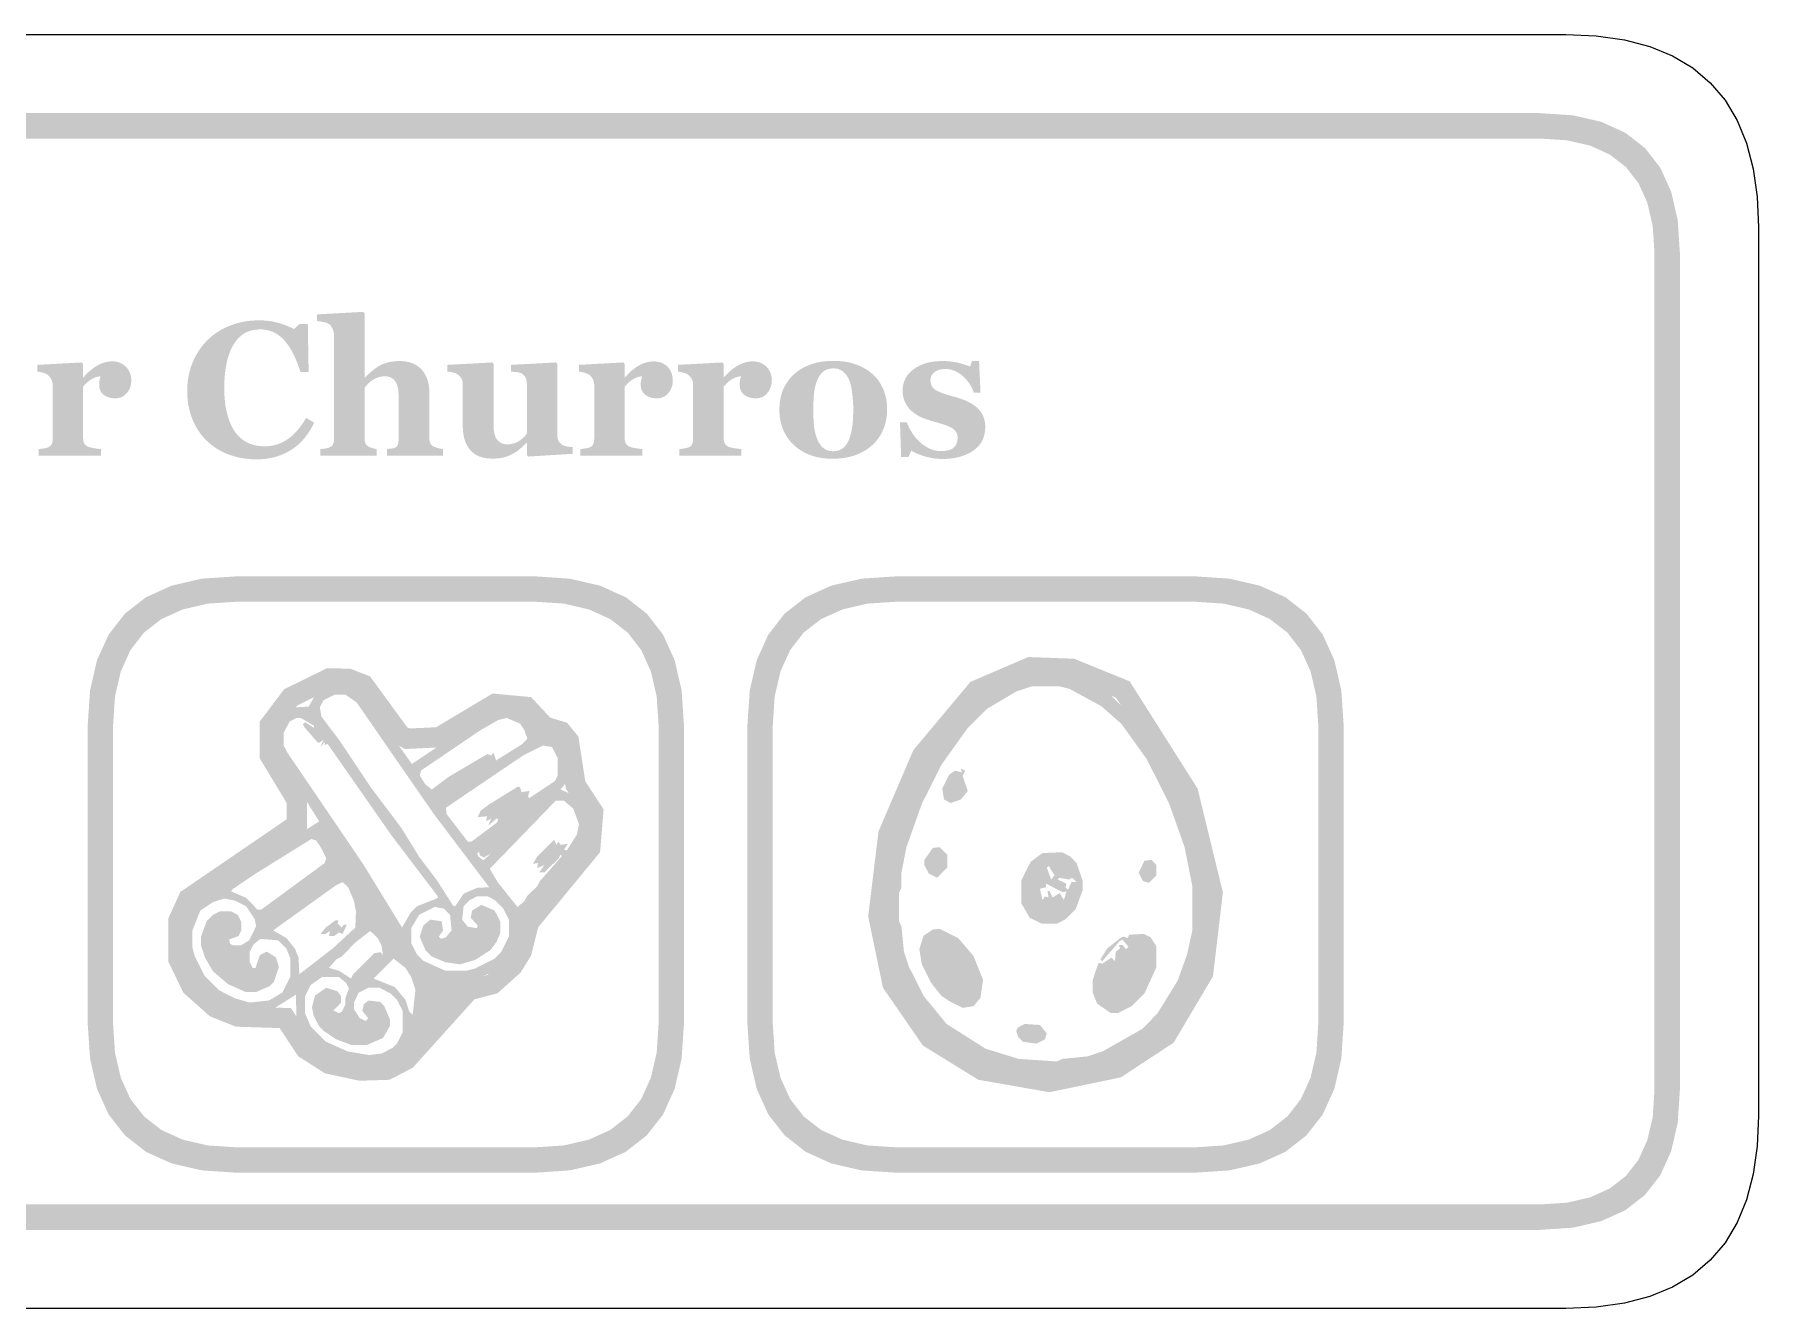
# Model space of a CAD drawing. Header units: millimetres. Extents: x 4 to 272, y 4 to 144.
# Drawn here: x 244.86 to 272.04, y 123.96 to 144.04 of the extents above; entities that cross this region are included whole.
import ezdxf

# ---------------------------------------------------------------- set-up
doc = ezdxf.new("R2010")
doc.units = ezdxf.units.MM
doc.layers.add('CUT', color=1, linetype='Continuous')
doc.layers.add('RASTER', color=7, linetype='Continuous')

msp = doc.modelspace()

# ---------------------------------------------------------------- hatches: boundary and pattern name
at = {"layer": 'RASTER'}
h = msp.add_hatch(color=7, dxfattribs=at)
h.paths.add_polyline_path([(209.2, 140.6), (209.234, 141.116), (209.337, 141.563), (209.509, 141.941), (209.75, 142.25), (210.059, 142.491), (210.438, 142.663), (210.884, 142.766), (211.4, 142.8), (268.6, 142.8), (269.116, 142.766), (269.563, 142.663), (269.941, 142.491), (270.25, 142.25), (270.491, 141.941), (270.663, 141.563), (270.766, 141.116), (270.8, 140.6), (270.8, 127.4), (270.766, 126.884), (270.662, 126.438), (270.491, 126.059), (270.25, 125.75), (269.941, 125.509), (269.563, 125.338), (269.116, 125.234), (268.6, 125.2), (211.4, 125.2), (210.884, 125.234), (210.438, 125.338), (210.059, 125.509), (209.75, 125.75), (209.509, 126.059), (209.337, 126.438), (209.234, 126.884), (209.2, 127.4)])
h.paths.add_polyline_path([(209.6, 140.6), (209.6, 127.4), (209.628, 126.978), (209.712, 126.613), (209.853, 126.303), (210.05, 126.05), (210.303, 125.853), (210.613, 125.713), (210.978, 125.628), (211.4, 125.6), (268.6, 125.6), (269.022, 125.628), (269.388, 125.713), (269.697, 125.853), (269.95, 126.05), (270.147, 126.303), (270.287, 126.613), (270.372, 126.978), (270.4, 127.4), (270.4, 140.6), (270.372, 141.022), (270.287, 141.388), (270.147, 141.697), (269.95, 141.95), (269.697, 142.147), (269.388, 142.288), (269.022, 142.372), (268.6, 142.4), (211.4, 142.4), (210.978, 142.372), (210.613, 142.288), (210.303, 142.147), (210.05, 141.95), (209.853, 141.697), (209.712, 141.388), (209.628, 141.022), (209.6, 140.6)], flags=0)
for points in [[(248.355, 137.344), (248.299, 137.345), (248.243, 137.349), (248.188, 137.355), (248.134, 137.363), (248.081, 137.373), (248.029, 137.386), (247.978, 137.401), (247.928, 137.418), (247.879, 137.438), (247.831, 137.459), (247.786, 137.483), (247.741, 137.509), (247.699, 137.537), (247.658, 137.567), (247.618, 137.599), (247.581, 137.633), (247.545, 137.668), (247.512, 137.706), (247.48, 137.745), (247.451, 137.787), (247.423, 137.83), (247.398, 137.876), (247.374, 137.924), (247.352, 137.973), (247.332, 138.025), (247.316, 138.077), (247.301, 138.131), (247.289, 138.186), (247.28, 138.243), (247.274, 138.3), (247.27, 138.359), (247.269, 138.42), (247.27, 138.479), (247.274, 138.538), (247.28, 138.596), (247.29, 138.652), (247.301, 138.708), (247.316, 138.762), (247.333, 138.815), (247.353, 138.867), (247.375, 138.918), (247.399, 138.967), (247.426, 139.014), (247.454, 139.059), (247.485, 139.103), (247.517, 139.145), (247.552, 139.185), (247.589, 139.224), (247.628, 139.26), (247.668, 139.294), (247.71, 139.325), (247.754, 139.355), (247.8, 139.383), (247.847, 139.408), (247.897, 139.432), (247.948, 139.453), (248.001, 139.472), (248.055, 139.489), (248.109, 139.503), (248.165, 139.514), (248.222, 139.523), (248.279, 139.529), (248.337, 139.533), (248.396, 139.534), (248.439, 139.534), (248.481, 139.532), (248.522, 139.528), (248.562, 139.524), (248.601, 139.518), (248.638, 139.511), (248.675, 139.502), (248.711, 139.493), (248.746, 139.482), (248.78, 139.471), (248.812, 139.46), (248.843, 139.448), (248.872, 139.436), (248.9, 139.424), (248.926, 139.411), (248.952, 139.398), (249.042, 139.479), (249.17, 139.479), (249.183, 138.72), (249.054, 138.72), (249.026, 138.804), (248.997, 138.882), (248.966, 138.954), (248.933, 139.021), (248.9, 139.082), (248.865, 139.137), (248.828, 139.186), (248.791, 139.23), (248.751, 139.268), (248.709, 139.301), (248.666, 139.329), (248.62, 139.352), (248.572, 139.369), (248.522, 139.382), (248.47, 139.39), (248.416, 139.392), (248.349, 139.388), (248.286, 139.377), (248.228, 139.358), (248.173, 139.332), (248.123, 139.297), (248.077, 139.256), (248.035, 139.207), (247.997, 139.15), (247.963, 139.086), (247.934, 139.016), (247.909, 138.94), (247.889, 138.858), (247.873, 138.77), (247.862, 138.676), (247.855, 138.576), (247.853, 138.469), (247.854, 138.409), (247.856, 138.35), (247.86, 138.294), (247.865, 138.24), (247.872, 138.188), (247.881, 138.139), (247.891, 138.092), (247.902, 138.047), (247.915, 138.004), (247.929, 137.963), (247.943, 137.925), (247.959, 137.889), (247.975, 137.855), (247.993, 137.822), (248.011, 137.793), (248.03, 137.765), (248.052, 137.738), (248.075, 137.713), (248.098, 137.69), (248.123, 137.668), (248.148, 137.649), (248.175, 137.631), (248.203, 137.615), (248.231, 137.601), (248.26, 137.589), (248.29, 137.579), (248.321, 137.57), (248.353, 137.562), (248.385, 137.557), (248.419, 137.553), (248.453, 137.55), (248.487, 137.549), (248.538, 137.551), (248.587, 137.556), (248.635, 137.565), (248.681, 137.577), (248.726, 137.593), (248.77, 137.612), (248.812, 137.635), (248.853, 137.661), (248.892, 137.69), (248.931, 137.724), (248.969, 137.76), (249.006, 137.801), (249.042, 137.845), (249.077, 137.892), (249.112, 137.943), (249.145, 137.998), (249.271, 137.921), (249.255, 137.89), (249.238, 137.859), (249.221, 137.829), (249.204, 137.799), (249.185, 137.771), (249.167, 137.743), (249.147, 137.717), (249.127, 137.691), (249.107, 137.666), (249.086, 137.642), (249.064, 137.618), (249.041, 137.596), (249.017, 137.575), (248.993, 137.554), (248.967, 137.534), (248.941, 137.516), (248.912, 137.496), (248.882, 137.478), (248.851, 137.46), (248.82, 137.444), (248.787, 137.429), (248.754, 137.415), (248.72, 137.402), (248.686, 137.39), (248.65, 137.379), (248.613, 137.37), (248.574, 137.362), (248.533, 137.356), (248.491, 137.351), (248.448, 137.347), (248.402, 137.345), (248.355, 137.344)], [(251.3, 137.4), (250.418, 137.4), (250.418, 137.507), (250.425, 137.508), (250.433, 137.508), (250.441, 137.509), (250.45, 137.51), (250.459, 137.511), (250.468, 137.512), (250.477, 137.513), (250.487, 137.514), (250.496, 137.515), (250.505, 137.517), (250.514, 137.518), (250.521, 137.52), (250.528, 137.522), (250.535, 137.524), (250.54, 137.526), (250.545, 137.529), (250.553, 137.533), (250.56, 137.538), (250.566, 137.543), (250.572, 137.549), (250.577, 137.555), (250.581, 137.561), (250.585, 137.568), (250.589, 137.576), (250.592, 137.584), (250.594, 137.593), (250.596, 137.603), (250.598, 137.614), (250.599, 137.626), (250.6, 137.638), (250.601, 137.652), (250.601, 137.667), (250.601, 138.352), (250.6, 138.389), (250.598, 138.423), (250.593, 138.455), (250.587, 138.484), (250.579, 138.511), (250.569, 138.536), (250.558, 138.558), (250.545, 138.578), (250.53, 138.595), (250.514, 138.61), (250.496, 138.623), (250.476, 138.634), (250.456, 138.642), (250.433, 138.648), (250.41, 138.651), (250.384, 138.652), (250.37, 138.652), (250.355, 138.651), (250.341, 138.65), (250.328, 138.648), (250.314, 138.646), (250.301, 138.643), (250.288, 138.639), (250.275, 138.635), (250.263, 138.63), (250.25, 138.625), (250.238, 138.619), (250.225, 138.613), (250.213, 138.607), (250.201, 138.599), (250.188, 138.592), (250.176, 138.584), (250.166, 138.576), (250.156, 138.569), (250.147, 138.561), (250.138, 138.554), (250.13, 138.546), (250.122, 138.539), (250.115, 138.531), (250.108, 138.524), (250.102, 138.516), (250.096, 138.509), (250.09, 138.501), (250.085, 138.495), (250.079, 138.488), (250.074, 138.482), (250.069, 138.475), (250.065, 138.469), (250.065, 137.683), (250.065, 137.67), (250.066, 137.657), (250.067, 137.645), (250.068, 137.634), (250.07, 137.624), (250.072, 137.614), (250.075, 137.605), (250.078, 137.597), (250.082, 137.589), (250.086, 137.582), (250.091, 137.575), (250.097, 137.568), (250.104, 137.562), (250.111, 137.556), (250.119, 137.55), (250.128, 137.545), (250.134, 137.542), (250.14, 137.539), (250.146, 137.536), (250.153, 137.533), (250.161, 137.53), (250.169, 137.527), (250.177, 137.524), (250.186, 137.522), (250.195, 137.519), (250.204, 137.517), (250.212, 137.515), (250.221, 137.513), (250.23, 137.511), (250.238, 137.509), (250.247, 137.508), (250.255, 137.507), (250.255, 137.4), (249.365, 137.4), (249.365, 137.507), (249.374, 137.508), (249.384, 137.508), (249.393, 137.509), (249.402, 137.51), (249.411, 137.511), (249.421, 137.512), (249.43, 137.513), (249.439, 137.514), (249.448, 137.515), (249.456, 137.517), (249.465, 137.518), (249.473, 137.52), (249.48, 137.522), (249.488, 137.524), (249.495, 137.526), (249.502, 137.529), (249.514, 137.534), (249.524, 137.539), (249.533, 137.544), (249.542, 137.55), (249.549, 137.557), (249.556, 137.564), (249.561, 137.571), (249.566, 137.579), (249.57, 137.588), (249.574, 137.597), (249.576, 137.607), (249.579, 137.618), (249.581, 137.629), (249.582, 137.641), (249.583, 137.653), (249.583, 137.667), (249.583, 139.3), (249.583, 139.312), (249.582, 139.324), (249.58, 139.336), (249.578, 139.348), (249.574, 139.361), (249.571, 139.374), (249.566, 139.386), (249.561, 139.4), (249.555, 139.412), (249.549, 139.424), (249.542, 139.435), (249.535, 139.446), (249.527, 139.455), (249.518, 139.464), (249.509, 139.472), (249.5, 139.479), (249.492, 139.483), (249.483, 139.488), (249.474, 139.492), (249.464, 139.496), (249.453, 139.499), (249.441, 139.503), (249.428, 139.506), (249.415, 139.509), (249.401, 139.511), (249.387, 139.514), (249.374, 139.516), (249.362, 139.518), (249.35, 139.519), (249.338, 139.521), (249.326, 139.522), (249.315, 139.523), (249.315, 139.629), (250.043, 139.668), (250.065, 139.644), (250.065, 138.636), (250.071, 138.636), (250.085, 138.649), (250.098, 138.661), (250.111, 138.672), (250.124, 138.684), (250.136, 138.695), (250.148, 138.706), (250.16, 138.716), (250.171, 138.726), (250.183, 138.736), (250.195, 138.747), (250.207, 138.757), (250.221, 138.767), (250.235, 138.777), (250.249, 138.787), (250.264, 138.797), (250.28, 138.808), (250.294, 138.816), (250.309, 138.825), (250.326, 138.833), (250.343, 138.84), (250.361, 138.848), (250.38, 138.855), (250.4, 138.861), (250.422, 138.868), (250.444, 138.874), (250.466, 138.879), (250.489, 138.883), (250.512, 138.886), (250.536, 138.889), (250.56, 138.891), (250.585, 138.892), (250.61, 138.893), (250.667, 138.891), (250.721, 138.884), (250.771, 138.874), (250.818, 138.859), (250.86, 138.839), (250.899, 138.816), (250.935, 138.788), (250.967, 138.756), (250.995, 138.721), (251.019, 138.683), (251.039, 138.642), (251.056, 138.599), (251.069, 138.552), (251.078, 138.503), (251.084, 138.452), (251.086, 138.398), (251.086, 137.68), (251.086, 137.667), (251.087, 137.654), (251.088, 137.642), (251.09, 137.631), (251.092, 137.621), (251.095, 137.611), (251.098, 137.602), (251.102, 137.593), (251.107, 137.586), (251.112, 137.578), (251.118, 137.571), (251.125, 137.564), (251.133, 137.558), (251.142, 137.552), (251.152, 137.547), (251.162, 137.542), (251.169, 137.539), (251.176, 137.536), (251.183, 137.534), (251.19, 137.531), (251.197, 137.529), (251.205, 137.526), (251.213, 137.524), (251.221, 137.522), (251.229, 137.519), (251.238, 137.517), (251.247, 137.515), (251.257, 137.514), (251.267, 137.512), (251.277, 137.51), (251.288, 137.508), (251.3, 137.507)], [(246.387, 138.585), (246.386, 138.558), (246.382, 138.531), (246.377, 138.505), (246.37, 138.481), (246.36, 138.456), (246.348, 138.433), (246.334, 138.411), (246.318, 138.39), (246.3, 138.37), (246.281, 138.353), (246.26, 138.338), (246.238, 138.326), (246.215, 138.317), (246.19, 138.311), (246.164, 138.307), (246.136, 138.305), (246.11, 138.306), (246.085, 138.309), (246.061, 138.313), (246.038, 138.319), (246.015, 138.326), (245.994, 138.336), (245.974, 138.347), (245.955, 138.359), (245.938, 138.374), (245.923, 138.39), (245.91, 138.407), (245.9, 138.426), (245.892, 138.447), (245.886, 138.47), (245.883, 138.494), (245.881, 138.519), (245.881, 138.532), (245.882, 138.543), (245.882, 138.554), (245.883, 138.565), (245.884, 138.574), (245.885, 138.583), (245.887, 138.591), (245.889, 138.599), (245.89, 138.606), (245.892, 138.613), (245.894, 138.62), (245.896, 138.627), (245.897, 138.633), (245.899, 138.64), (245.9, 138.646), (245.902, 138.652), (245.885, 138.651), (245.868, 138.648), (245.85, 138.644), (245.833, 138.639), (245.815, 138.633), (245.797, 138.625), (245.778, 138.616), (245.76, 138.606), (245.741, 138.594), (245.724, 138.582), (245.706, 138.568), (245.689, 138.554), (245.673, 138.539), (245.658, 138.523), (245.642, 138.506), (245.628, 138.488), (245.628, 137.684), (245.628, 137.672), (245.629, 137.66), (245.63, 137.648), (245.632, 137.637), (245.634, 137.627), (245.637, 137.617), (245.64, 137.608), (245.644, 137.599), (245.648, 137.591), (245.653, 137.583), (245.659, 137.576), (245.666, 137.569), (245.673, 137.563), (245.681, 137.557), (245.689, 137.551), (245.698, 137.546), (245.707, 137.543), (245.717, 137.539), (245.728, 137.535), (245.741, 137.532), (245.754, 137.528), (245.769, 137.525), (245.785, 137.522), (245.803, 137.519), (245.82, 137.517), (245.837, 137.514), (245.852, 137.512), (245.865, 137.511), (245.878, 137.509), (245.889, 137.508), (245.899, 137.507), (245.908, 137.507), (245.908, 137.4), (244.928, 137.4), (244.928, 137.507), (244.937, 137.508), (244.946, 137.509), (244.955, 137.509), (244.965, 137.51), (244.974, 137.511), (244.983, 137.513), (244.992, 137.514), (245.002, 137.515), (245.011, 137.516), (245.02, 137.518), (245.028, 137.519), (245.036, 137.521), (245.044, 137.523), (245.052, 137.525), (245.059, 137.527), (245.065, 137.529), (245.077, 137.533), (245.087, 137.538), (245.096, 137.543), (245.105, 137.549), (245.113, 137.556), (245.119, 137.563), (245.125, 137.571), (245.13, 137.579), (245.134, 137.587), (245.138, 137.597), (245.141, 137.607), (245.143, 137.618), (245.145, 137.629), (245.146, 137.641), (245.147, 137.653), (245.147, 137.667), (245.147, 138.519), (245.147, 138.532), (245.146, 138.545), (245.144, 138.557), (245.141, 138.569), (245.138, 138.581), (245.133, 138.592), (245.128, 138.603), (245.123, 138.614), (245.116, 138.624), (245.109, 138.633), (245.102, 138.643), (245.095, 138.651), (245.087, 138.659), (245.079, 138.667), (245.071, 138.674), (245.063, 138.68), (245.056, 138.685), (245.048, 138.689), (245.041, 138.693), (245.033, 138.696), (245.024, 138.7), (245.015, 138.703), (245.006, 138.707), (244.996, 138.71), (244.986, 138.712), (244.975, 138.715), (244.965, 138.717), (244.954, 138.719), (244.942, 138.721), (244.931, 138.723), (244.919, 138.724), (244.907, 138.726), (244.907, 138.833), (245.606, 138.871), (245.628, 138.849), (245.628, 138.636), (245.634, 138.636), (245.659, 138.665), (245.685, 138.692), (245.711, 138.717), (245.738, 138.741), (245.765, 138.763), (245.792, 138.784), (245.82, 138.803), (245.848, 138.82), (245.877, 138.836), (245.906, 138.849), (245.935, 138.861), (245.964, 138.87), (245.994, 138.877), (246.024, 138.883), (246.054, 138.886), (246.085, 138.887), (246.118, 138.886), (246.15, 138.882), (246.18, 138.875), (246.208, 138.866), (246.234, 138.854), (246.259, 138.839), (246.282, 138.822), (246.304, 138.803), (246.323, 138.781), (246.34, 138.757), (246.354, 138.733), (246.366, 138.706), (246.375, 138.678), (246.382, 138.649), (246.385, 138.618), (246.387, 138.585)], [(254.924, 138.585), (254.923, 138.558), (254.92, 138.531), (254.914, 138.505), (254.907, 138.481), (254.897, 138.456), (254.885, 138.433), (254.871, 138.411), (254.855, 138.39), (254.837, 138.37), (254.818, 138.353), (254.797, 138.338), (254.775, 138.326), (254.752, 138.317), (254.727, 138.311), (254.701, 138.307), (254.673, 138.305), (254.647, 138.306), (254.622, 138.309), (254.598, 138.313), (254.575, 138.319), (254.553, 138.326), (254.531, 138.336), (254.511, 138.347), (254.492, 138.359), (254.475, 138.374), (254.46, 138.39), (254.447, 138.407), (254.437, 138.426), (254.429, 138.447), (254.423, 138.47), (254.42, 138.494), (254.418, 138.519), (254.419, 138.532), (254.419, 138.543), (254.419, 138.554), (254.42, 138.565), (254.421, 138.574), (254.423, 138.583), (254.424, 138.591), (254.426, 138.599), (254.428, 138.606), (254.429, 138.613), (254.431, 138.62), (254.433, 138.627), (254.434, 138.633), (254.436, 138.64), (254.437, 138.646), (254.439, 138.652), (254.422, 138.651), (254.405, 138.648), (254.387, 138.644), (254.37, 138.639), (254.352, 138.633), (254.334, 138.625), (254.315, 138.616), (254.297, 138.606), (254.278, 138.594), (254.261, 138.582), (254.243, 138.568), (254.227, 138.554), (254.21, 138.539), (254.195, 138.523), (254.18, 138.506), (254.165, 138.488), (254.165, 137.684), (254.165, 137.672), (254.166, 137.66), (254.167, 137.648), (254.169, 137.637), (254.171, 137.627), (254.174, 137.617), (254.177, 137.608), (254.181, 137.599), (254.186, 137.591), (254.191, 137.583), (254.196, 137.576), (254.203, 137.569), (254.21, 137.563), (254.218, 137.557), (254.226, 137.551), (254.235, 137.546), (254.244, 137.543), (254.254, 137.539), (254.265, 137.535), (254.278, 137.532), (254.291, 137.528), (254.306, 137.525), (254.323, 137.522), (254.34, 137.519), (254.358, 137.517), (254.374, 137.514), (254.389, 137.512), (254.403, 137.511), (254.415, 137.509), (254.426, 137.508), (254.436, 137.507), (254.445, 137.507), (254.445, 137.4), (253.465, 137.4), (253.465, 137.507), (253.474, 137.508), (253.483, 137.509), (253.492, 137.509), (253.502, 137.51), (253.511, 137.511), (253.52, 137.513), (253.529, 137.514), (253.539, 137.515), (253.548, 137.516), (253.557, 137.518), (253.565, 137.519), (253.573, 137.521), (253.581, 137.523), (253.589, 137.525), (253.596, 137.527), (253.603, 137.529), (253.614, 137.533), (253.624, 137.538), (253.634, 137.543), (253.642, 137.549), (253.65, 137.556), (253.656, 137.563), (253.662, 137.571), (253.667, 137.579), (253.671, 137.587), (253.675, 137.597), (253.678, 137.607), (253.68, 137.618), (253.682, 137.629), (253.683, 137.641), (253.684, 137.653), (253.685, 137.667), (253.685, 138.519), (253.684, 138.532), (253.683, 138.545), (253.681, 138.557), (253.678, 138.569), (253.675, 138.581), (253.671, 138.592), (253.666, 138.603), (253.66, 138.614), (253.653, 138.624), (253.647, 138.633), (253.64, 138.643), (253.632, 138.651), (253.625, 138.659), (253.617, 138.667), (253.608, 138.674), (253.6, 138.68), (253.593, 138.685), (253.586, 138.689), (253.578, 138.693), (253.57, 138.696), (253.561, 138.7), (253.552, 138.703), (253.543, 138.707), (253.533, 138.71), (253.523, 138.712), (253.512, 138.715), (253.502, 138.717), (253.491, 138.719), (253.479, 138.721), (253.468, 138.723), (253.456, 138.724), (253.444, 138.726), (253.444, 138.833), (254.143, 138.871), (254.165, 138.849), (254.165, 138.636), (254.171, 138.636), (254.196, 138.665), (254.222, 138.692), (254.248, 138.717), (254.275, 138.741), (254.302, 138.763), (254.33, 138.784), (254.357, 138.803), (254.385, 138.82), (254.414, 138.836), (254.443, 138.849), (254.472, 138.861), (254.501, 138.87), (254.531, 138.877), (254.561, 138.883), (254.591, 138.886), (254.622, 138.887), (254.655, 138.886), (254.687, 138.882), (254.717, 138.875), (254.745, 138.866), (254.771, 138.854), (254.796, 138.839), (254.82, 138.822), (254.841, 138.803), (254.86, 138.781), (254.877, 138.757), (254.891, 138.733), (254.903, 138.706), (254.912, 138.678), (254.919, 138.649), (254.923, 138.618), (254.924, 138.585)], [(256.484, 138.585), (256.483, 138.558), (256.48, 138.531), (256.474, 138.505), (256.467, 138.481), (256.457, 138.456), (256.445, 138.433), (256.431, 138.411), (256.415, 138.39), (256.397, 138.37), (256.378, 138.353), (256.357, 138.338), (256.335, 138.326), (256.312, 138.317), (256.287, 138.311), (256.261, 138.307), (256.233, 138.305), (256.207, 138.306), (256.182, 138.309), (256.158, 138.313), (256.135, 138.319), (256.113, 138.326), (256.092, 138.336), (256.071, 138.347), (256.052, 138.359), (256.035, 138.374), (256.02, 138.39), (256.007, 138.407), (255.997, 138.426), (255.989, 138.447), (255.983, 138.47), (255.98, 138.494), (255.979, 138.519), (255.979, 138.532), (255.979, 138.543), (255.98, 138.554), (255.98, 138.565), (255.981, 138.574), (255.983, 138.583), (255.984, 138.591), (255.986, 138.599), (255.988, 138.606), (255.989, 138.613), (255.991, 138.62), (255.993, 138.627), (255.994, 138.633), (255.996, 138.64), (255.998, 138.646), (255.999, 138.652), (255.982, 138.651), (255.965, 138.648), (255.947, 138.644), (255.93, 138.639), (255.912, 138.633), (255.894, 138.625), (255.875, 138.616), (255.857, 138.606), (255.839, 138.594), (255.821, 138.582), (255.803, 138.568), (255.787, 138.554), (255.77, 138.539), (255.755, 138.523), (255.74, 138.506), (255.725, 138.488), (255.725, 137.684), (255.725, 137.672), (255.726, 137.66), (255.727, 137.648), (255.729, 137.637), (255.731, 137.627), (255.734, 137.617), (255.737, 137.608), (255.741, 137.599), (255.746, 137.591), (255.751, 137.583), (255.756, 137.576), (255.763, 137.569), (255.77, 137.563), (255.778, 137.557), (255.786, 137.551), (255.795, 137.546), (255.804, 137.543), (255.814, 137.539), (255.825, 137.535), (255.838, 137.532), (255.851, 137.528), (255.866, 137.525), (255.883, 137.522), (255.9, 137.519), (255.918, 137.517), (255.934, 137.514), (255.949, 137.512), (255.963, 137.511), (255.975, 137.509), (255.986, 137.508), (255.996, 137.507), (256.005, 137.507), (256.005, 137.4), (255.025, 137.4), (255.025, 137.507), (255.034, 137.508), (255.043, 137.509), (255.052, 137.509), (255.062, 137.51), (255.071, 137.511), (255.08, 137.513), (255.09, 137.514), (255.099, 137.515), (255.108, 137.516), (255.117, 137.518), (255.125, 137.519), (255.133, 137.521), (255.141, 137.523), (255.149, 137.525), (255.156, 137.527), (255.163, 137.529), (255.174, 137.533), (255.184, 137.538), (255.194, 137.543), (255.202, 137.549), (255.21, 137.556), (255.216, 137.563), (255.222, 137.571), (255.227, 137.579), (255.231, 137.587), (255.235, 137.597), (255.238, 137.607), (255.24, 137.618), (255.242, 137.629), (255.244, 137.641), (255.244, 137.653), (255.245, 137.667), (255.245, 138.519), (255.244, 138.532), (255.243, 138.545), (255.241, 138.557), (255.238, 138.569), (255.235, 138.581), (255.231, 138.592), (255.226, 138.603), (255.22, 138.614), (255.213, 138.624), (255.207, 138.633), (255.2, 138.643), (255.192, 138.651), (255.185, 138.659), (255.177, 138.667), (255.168, 138.674), (255.16, 138.68), (255.153, 138.685), (255.146, 138.689), (255.138, 138.693), (255.13, 138.696), (255.121, 138.7), (255.112, 138.703), (255.103, 138.707), (255.093, 138.71), (255.083, 138.712), (255.072, 138.715), (255.062, 138.717), (255.051, 138.719), (255.04, 138.721), (255.028, 138.723), (255.016, 138.724), (255.004, 138.726), (255.004, 138.833), (255.703, 138.871), (255.725, 138.849), (255.725, 138.636), (255.731, 138.636), (255.756, 138.665), (255.782, 138.692), (255.809, 138.717), (255.835, 138.741), (255.862, 138.763), (255.89, 138.784), (255.917, 138.803), (255.946, 138.82), (255.974, 138.836), (256.003, 138.849), (256.032, 138.861), (256.061, 138.87), (256.091, 138.877), (256.121, 138.883), (256.152, 138.886), (256.182, 138.887), (256.215, 138.886), (256.247, 138.882), (256.277, 138.875), (256.305, 138.866), (256.332, 138.854), (256.356, 138.839), (256.38, 138.822), (256.401, 138.803), (256.421, 138.781), (256.437, 138.757), (256.452, 138.733), (256.463, 138.706), (256.472, 138.678), (256.479, 138.649), (256.483, 138.618), (256.484, 138.585)], [(259.17, 137.35), (259.135, 137.351), (259.1, 137.353), (259.065, 137.356), (259.03, 137.361), (258.995, 137.367), (258.961, 137.374), (258.927, 137.382), (258.893, 137.392), (258.86, 137.402), (258.829, 137.413), (258.8, 137.424), (258.773, 137.435), (258.747, 137.446), (258.724, 137.457), (258.702, 137.469), (258.683, 137.481), (258.639, 137.381), (258.524, 137.381), (258.505, 137.927), (258.612, 137.927), (258.618, 137.911), (258.625, 137.893), (258.633, 137.876), (258.642, 137.857), (258.651, 137.838), (258.662, 137.819), (258.673, 137.799), (258.686, 137.779), (258.699, 137.758), (258.712, 137.738), (258.726, 137.719), (258.74, 137.7), (258.755, 137.682), (258.771, 137.664), (258.786, 137.647), (258.803, 137.63), (258.82, 137.614), (258.838, 137.598), (258.857, 137.583), (258.877, 137.569), (258.897, 137.556), (258.917, 137.543), (258.938, 137.53), (258.96, 137.519), (258.983, 137.508), (259.005, 137.499), (259.028, 137.491), (259.052, 137.485), (259.076, 137.48), (259.1, 137.476), (259.125, 137.474), (259.15, 137.473), (259.182, 137.474), (259.212, 137.476), (259.24, 137.481), (259.266, 137.486), (259.29, 137.494), (259.312, 137.502), (259.331, 137.513), (259.348, 137.525), (259.364, 137.539), (259.377, 137.555), (259.388, 137.572), (259.397, 137.591), (259.404, 137.612), (259.41, 137.635), (259.413, 137.659), (259.414, 137.686), (259.413, 137.7), (259.412, 137.714), (259.409, 137.727), (259.406, 137.739), (259.402, 137.751), (259.397, 137.762), (259.391, 137.772), (259.384, 137.782), (259.377, 137.792), (259.368, 137.801), (259.359, 137.809), (259.349, 137.818), (259.339, 137.826), (259.328, 137.834), (259.316, 137.841), (259.304, 137.848), (259.289, 137.855), (259.274, 137.862), (259.259, 137.869), (259.244, 137.875), (259.228, 137.881), (259.212, 137.887), (259.195, 137.893), (259.178, 137.898), (259.161, 137.903), (259.142, 137.909), (259.123, 137.915), (259.102, 137.921), (259.081, 137.927), (259.059, 137.934), (259.035, 137.941), (259.011, 137.948), (258.986, 137.955), (258.963, 137.963), (258.94, 137.97), (258.918, 137.977), (258.897, 137.985), (258.877, 137.992), (258.858, 138), (258.84, 138.007), (258.822, 138.015), (258.804, 138.024), (258.786, 138.035), (258.768, 138.046), (258.749, 138.058), (258.731, 138.072), (258.712, 138.086), (258.693, 138.102), (258.677, 138.116), (258.662, 138.132), (258.647, 138.148), (258.634, 138.165), (258.621, 138.182), (258.609, 138.201), (258.598, 138.22), (258.587, 138.239), (258.578, 138.26), (258.57, 138.282), (258.563, 138.304), (258.558, 138.328), (258.553, 138.352), (258.55, 138.378), (258.548, 138.404), (258.548, 138.431), (258.551, 138.482), (258.559, 138.53), (258.572, 138.575), (258.591, 138.618), (258.616, 138.659), (258.645, 138.697), (258.681, 138.732), (258.721, 138.765), (258.767, 138.795), (258.815, 138.821), (258.867, 138.843), (258.922, 138.861), (258.98, 138.875), (259.042, 138.885), (259.108, 138.891), (259.176, 138.893), (259.209, 138.892), (259.242, 138.891), (259.273, 138.889), (259.304, 138.886), (259.335, 138.882), (259.364, 138.877), (259.393, 138.872), (259.422, 138.866), (259.449, 138.859), (259.475, 138.852), (259.501, 138.845), (259.525, 138.837), (259.548, 138.83), (259.57, 138.822), (259.59, 138.814), (259.61, 138.806), (259.641, 138.893), (259.752, 138.893), (259.775, 138.393), (259.671, 138.393), (259.657, 138.431), (259.641, 138.467), (259.623, 138.502), (259.602, 138.535), (259.579, 138.567), (259.553, 138.598), (259.526, 138.628), (259.496, 138.656), (259.464, 138.682), (259.432, 138.704), (259.4, 138.723), (259.366, 138.739), (259.333, 138.751), (259.298, 138.76), (259.263, 138.765), (259.228, 138.767), (259.2, 138.766), (259.174, 138.764), (259.15, 138.76), (259.127, 138.755), (259.105, 138.748), (259.086, 138.74), (259.067, 138.731), (259.05, 138.72), (259.035, 138.708), (259.022, 138.694), (259.011, 138.68), (259.002, 138.664), (258.995, 138.647), (258.99, 138.629), (258.987, 138.61), (258.986, 138.589), (258.987, 138.563), (258.992, 138.538), (258.999, 138.515), (259.009, 138.494), (259.023, 138.474), (259.039, 138.457), (259.058, 138.442), (259.08, 138.428), (259.105, 138.416), (259.132, 138.404), (259.162, 138.392), (259.194, 138.38), (259.228, 138.368), (259.264, 138.357), (259.303, 138.346), (259.345, 138.335), (259.408, 138.317), (259.467, 138.298), (259.522, 138.277), (259.572, 138.255), (259.618, 138.231), (259.659, 138.206), (259.696, 138.179), (259.729, 138.151), (259.757, 138.121), (259.782, 138.089), (259.803, 138.054), (259.82, 138.018), (259.833, 137.98), (259.842, 137.94), (259.848, 137.898), (259.85, 137.854), (259.847, 137.796), (259.838, 137.741), (259.824, 137.689), (259.803, 137.641), (259.777, 137.596), (259.744, 137.555), (259.706, 137.517), (259.662, 137.482), (259.613, 137.451), (259.561, 137.424), (259.505, 137.402), (259.445, 137.383), (259.382, 137.369), (259.315, 137.358), (259.244, 137.352), (259.17, 137.35)], [(253.346, 137.431), (252.647, 137.388), (252.625, 137.409), (252.625, 137.601), (252.617, 137.601), (252.604, 137.589), (252.592, 137.578), (252.58, 137.567), (252.567, 137.556), (252.555, 137.545), (252.543, 137.534), (252.531, 137.523), (252.519, 137.512), (252.507, 137.501), (252.494, 137.491), (252.481, 137.481), (252.467, 137.471), (252.453, 137.461), (252.438, 137.452), (252.422, 137.443), (252.406, 137.434), (252.387, 137.424), (252.369, 137.415), (252.351, 137.407), (252.333, 137.399), (252.316, 137.392), (252.298, 137.386), (252.281, 137.38), (252.264, 137.375), (252.247, 137.371), (252.227, 137.367), (252.206, 137.363), (252.183, 137.361), (252.157, 137.359), (252.13, 137.357), (252.101, 137.356), (252.07, 137.356), (252.017, 137.358), (251.966, 137.364), (251.919, 137.375), (251.875, 137.389), (251.834, 137.408), (251.797, 137.431), (251.762, 137.458), (251.731, 137.489), (251.704, 137.524), (251.68, 137.563), (251.659, 137.605), (251.643, 137.65), (251.63, 137.699), (251.621, 137.751), (251.615, 137.807), (251.613, 137.866), (251.613, 138.525), (251.613, 138.539), (251.612, 138.552), (251.61, 138.565), (251.608, 138.577), (251.605, 138.588), (251.601, 138.599), (251.596, 138.609), (251.591, 138.618), (251.586, 138.627), (251.579, 138.635), (251.573, 138.644), (251.566, 138.652), (251.558, 138.66), (251.55, 138.667), (251.542, 138.675), (251.533, 138.682), (251.525, 138.687), (251.517, 138.692), (251.508, 138.696), (251.499, 138.701), (251.489, 138.704), (251.479, 138.708), (251.468, 138.711), (251.457, 138.713), (251.445, 138.716), (251.434, 138.718), (251.423, 138.719), (251.412, 138.721), (251.401, 138.723), (251.391, 138.724), (251.381, 138.725), (251.372, 138.726), (251.372, 138.833), (252.082, 138.871), (252.098, 138.849), (252.098, 137.875), (252.099, 137.838), (252.102, 137.804), (252.106, 137.773), (252.113, 137.744), (252.121, 137.717), (252.131, 137.693), (252.142, 137.671), (252.156, 137.652), (252.171, 137.635), (252.188, 137.621), (252.205, 137.608), (252.225, 137.598), (252.245, 137.59), (252.267, 137.585), (252.29, 137.581), (252.315, 137.58), (252.341, 137.581), (252.366, 137.584), (252.39, 137.588), (252.414, 137.594), (252.437, 137.601), (252.459, 137.611), (252.481, 137.622), (252.502, 137.634), (252.522, 137.648), (252.54, 137.662), (252.557, 137.676), (252.573, 137.69), (252.588, 137.705), (252.601, 137.72), (252.612, 137.735), (252.623, 137.75), (252.623, 138.54), (252.622, 138.552), (252.621, 138.564), (252.62, 138.576), (252.618, 138.587), (252.615, 138.598), (252.612, 138.609), (252.608, 138.619), (252.604, 138.629), (252.598, 138.639), (252.593, 138.648), (252.587, 138.657), (252.58, 138.665), (252.573, 138.673), (252.565, 138.68), (252.557, 138.687), (252.548, 138.693), (252.541, 138.698), (252.533, 138.702), (252.525, 138.705), (252.516, 138.708), (252.506, 138.711), (252.496, 138.713), (252.484, 138.715), (252.472, 138.717), (252.46, 138.718), (252.448, 138.72), (252.435, 138.721), (252.423, 138.722), (252.41, 138.723), (252.398, 138.724), (252.385, 138.725), (252.372, 138.726), (252.372, 138.833), (253.083, 138.871), (253.104, 138.849), (253.104, 137.718), (253.105, 137.705), (253.106, 137.693), (253.107, 137.682), (253.11, 137.67), (253.113, 137.66), (253.116, 137.65), (253.12, 137.64), (253.125, 137.631), (253.13, 137.622), (253.136, 137.613), (253.143, 137.605), (253.15, 137.598), (253.158, 137.59), (253.166, 137.583), (253.175, 137.576), (253.185, 137.57), (253.192, 137.566), (253.2, 137.562), (253.208, 137.558), (253.217, 137.555), (253.226, 137.552), (253.236, 137.55), (253.247, 137.548), (253.258, 137.546), (253.269, 137.544), (253.28, 137.543), (253.291, 137.542), (253.302, 137.54), (253.313, 137.54), (253.324, 137.539), (253.335, 137.538), (253.346, 137.538)]]:
    msp.add_hatch(color=7, dxfattribs=at).paths.add_polyline_path(points)
h = msp.add_hatch(color=7, dxfattribs=at)
h.paths.add_polyline_path([(258.081, 138.68), (258.107, 138.654), (258.132, 138.627), (258.155, 138.599), (258.176, 138.569), (258.196, 138.538), (258.214, 138.506), (258.231, 138.473), (258.246, 138.439), (258.259, 138.403), (258.271, 138.367), (258.281, 138.33), (258.289, 138.292), (258.295, 138.254), (258.3, 138.214), (258.302, 138.175), (258.303, 138.134), (258.302, 138.094), (258.3, 138.054), (258.295, 138.015), (258.289, 137.976), (258.281, 137.938), (258.271, 137.9), (258.26, 137.863), (258.247, 137.827), (258.232, 137.792), (258.215, 137.757), (258.197, 137.725), (258.177, 137.693), (258.156, 137.663), (258.133, 137.634), (258.108, 137.606), (258.082, 137.58), (258.052, 137.554), (258.021, 137.528), (257.989, 137.505), (257.955, 137.483), (257.92, 137.463), (257.883, 137.444), (257.845, 137.427), (257.806, 137.412), (257.765, 137.398), (257.723, 137.386), (257.679, 137.376), (257.634, 137.368), (257.587, 137.361), (257.539, 137.357), (257.49, 137.354), (257.439, 137.353), (257.395, 137.354), (257.351, 137.356), (257.309, 137.36), (257.267, 137.366), (257.227, 137.373), (257.187, 137.382), (257.148, 137.392), (257.11, 137.404), (257.073, 137.418), (257.037, 137.433), (257.002, 137.45), (256.969, 137.468), (256.936, 137.489), (256.904, 137.51), (256.874, 137.533), (256.844, 137.558), (256.817, 137.583), (256.792, 137.61), (256.767, 137.638), (256.745, 137.668), (256.723, 137.699), (256.704, 137.731), (256.685, 137.765), (256.668, 137.801), (256.653, 137.837), (256.64, 137.875), (256.629, 137.914), (256.62, 137.954), (256.613, 137.994), (256.608, 138.036), (256.605, 138.079), (256.604, 138.124), (256.605, 138.167), (256.608, 138.209), (256.612, 138.25), (256.618, 138.29), (256.626, 138.328), (256.636, 138.365), (256.647, 138.402), (256.66, 138.436), (256.675, 138.47), (256.692, 138.503), (256.711, 138.535), (256.731, 138.566), (256.753, 138.596), (256.777, 138.625), (256.802, 138.653), (256.83, 138.68), (256.857, 138.705), (256.887, 138.729), (256.918, 138.751), (256.951, 138.771), (256.985, 138.79), (257.021, 138.808), (257.058, 138.824), (257.097, 138.839), (257.137, 138.852), (257.179, 138.864), (257.221, 138.874), (257.265, 138.882), (257.31, 138.888), (257.356, 138.892), (257.404, 138.895), (257.452, 138.896), (257.503, 138.895), (257.552, 138.892), (257.599, 138.888), (257.645, 138.882), (257.689, 138.874), (257.732, 138.864), (257.773, 138.852), (257.813, 138.839), (257.852, 138.824), (257.888, 138.808), (257.924, 138.79), (257.958, 138.771), (257.991, 138.751), (258.022, 138.729), (258.052, 138.705), (258.081, 138.68)])
h.paths.add_polyline_path([(257.706, 137.665), (257.713, 137.686), (257.721, 137.708), (257.727, 137.732), (257.734, 137.756), (257.739, 137.781), (257.744, 137.808), (257.749, 137.836), (257.753, 137.864), (257.757, 137.894), (257.76, 137.925), (257.763, 137.958), (257.765, 137.991), (257.766, 138.026), (257.768, 138.062), (257.768, 138.099), (257.769, 138.137), (257.768, 138.163), (257.768, 138.19), (257.766, 138.218), (257.765, 138.247), (257.763, 138.276), (257.76, 138.307), (257.757, 138.339), (257.754, 138.371), (257.75, 138.403), (257.746, 138.434), (257.741, 138.462), (257.736, 138.489), (257.73, 138.514), (257.724, 138.538), (257.717, 138.559), (257.71, 138.579), (257.701, 138.602), (257.691, 138.623), (257.68, 138.643), (257.668, 138.662), (257.655, 138.679), (257.642, 138.695), (257.628, 138.71), (257.613, 138.724), (257.596, 138.737), (257.579, 138.747), (257.561, 138.756), (257.542, 138.764), (257.522, 138.77), (257.501, 138.774), (257.478, 138.776), (257.455, 138.777), (257.43, 138.776), (257.406, 138.773), (257.383, 138.769), (257.362, 138.763), (257.341, 138.755), (257.323, 138.745), (257.305, 138.733), (257.289, 138.72), (257.274, 138.705), (257.259, 138.689), (257.246, 138.672), (257.234, 138.654), (257.222, 138.635), (257.212, 138.615), (257.202, 138.594), (257.193, 138.572), (257.185, 138.551), (257.179, 138.528), (257.172, 138.505), (257.167, 138.481), (257.162, 138.456), (257.157, 138.431), (257.154, 138.404), (257.15, 138.376), (257.148, 138.348), (257.145, 138.32), (257.143, 138.291), (257.142, 138.262), (257.14, 138.233), (257.139, 138.203), (257.139, 138.173), (257.139, 138.143), (257.139, 138.104), (257.139, 138.066), (257.14, 138.031), (257.141, 137.997), (257.143, 137.965), (257.144, 137.934), (257.147, 137.905), (257.149, 137.878), (257.152, 137.852), (257.156, 137.826), (257.161, 137.8), (257.167, 137.773), (257.173, 137.747), (257.181, 137.721), (257.189, 137.694), (257.199, 137.668), (257.208, 137.646), (257.217, 137.625), (257.228, 137.605), (257.24, 137.587), (257.252, 137.569), (257.266, 137.553), (257.28, 137.538), (257.295, 137.525), (257.312, 137.512), (257.329, 137.501), (257.347, 137.492), (257.367, 137.485), (257.387, 137.479), (257.409, 137.475), (257.431, 137.473), (257.455, 137.472), (257.477, 137.473), (257.497, 137.475), (257.517, 137.479), (257.537, 137.484), (257.555, 137.491), (257.573, 137.499), (257.59, 137.509), (257.606, 137.521), (257.621, 137.534), (257.636, 137.548), (257.649, 137.564), (257.662, 137.581), (257.674, 137.6), (257.686, 137.62), (257.696, 137.642), (257.706, 137.665)], flags=0)
h = msp.add_hatch(color=7, dxfattribs=at)
h.paths.add_polyline_path([(245.7, 133.15), (245.737, 133.701), (245.847, 134.178), (246.03, 134.582), (246.288, 134.913), (246.618, 135.17), (247.022, 135.353), (247.499, 135.463), (248.05, 135.5), (252.75, 135.5), (253.301, 135.463), (253.778, 135.353), (254.182, 135.17), (254.513, 134.913), (254.77, 134.582), (254.953, 134.178), (255.063, 133.701), (255.1, 133.15), (255.1, 128.45), (255.063, 127.899), (254.953, 127.422), (254.77, 127.018), (254.513, 126.688), (254.182, 126.43), (253.778, 126.247), (253.301, 126.137), (252.75, 126.1), (248.05, 126.1), (247.499, 126.137), (247.022, 126.247), (246.618, 126.43), (246.288, 126.688), (246.03, 127.018), (245.847, 127.422), (245.737, 127.899), (245.7, 128.45)])
h.paths.add_polyline_path([(246.1, 133.15), (246.1, 128.45), (246.13, 127.993), (246.222, 127.597), (246.374, 127.262), (246.588, 126.988), (246.862, 126.774), (247.197, 126.622), (247.593, 126.53), (248.05, 126.5), (252.75, 126.5), (253.207, 126.53), (253.603, 126.622), (253.938, 126.774), (254.213, 126.988), (254.426, 127.262), (254.578, 127.597), (254.67, 127.993), (254.7, 128.45), (254.7, 133.15), (254.67, 133.607), (254.578, 134.003), (254.426, 134.338), (254.213, 134.613), (253.938, 134.826), (253.603, 134.978), (253.207, 135.07), (252.75, 135.1), (248.05, 135.1), (247.593, 135.07), (247.197, 134.978), (246.862, 134.826), (246.587, 134.613), (246.374, 134.338), (246.222, 134.003), (246.13, 133.607), (246.1, 133.15)], flags=0)
h = msp.add_hatch(color=7, dxfattribs=at)
h.paths.add_polyline_path([(256.1, 133.15), (256.137, 133.701), (256.247, 134.178), (256.43, 134.582), (256.688, 134.913), (257.018, 135.17), (257.422, 135.353), (257.899, 135.463), (258.45, 135.5), (263.15, 135.5), (263.701, 135.463), (264.178, 135.353), (264.582, 135.17), (264.913, 134.913), (265.17, 134.582), (265.353, 134.178), (265.463, 133.701), (265.5, 133.15), (265.5, 128.45), (265.463, 127.899), (265.353, 127.422), (265.17, 127.018), (264.913, 126.688), (264.582, 126.43), (264.178, 126.247), (263.701, 126.137), (263.15, 126.1), (258.45, 126.1), (257.899, 126.137), (257.422, 126.247), (257.018, 126.43), (256.688, 126.688), (256.43, 127.018), (256.247, 127.422), (256.137, 127.899), (256.1, 128.45)])
h.paths.add_polyline_path([(256.5, 133.15), (256.5, 128.45), (256.53, 127.993), (256.622, 127.597), (256.774, 127.262), (256.987, 126.988), (257.262, 126.774), (257.597, 126.622), (257.993, 126.53), (258.45, 126.5), (263.15, 126.5), (263.607, 126.53), (264.003, 126.622), (264.338, 126.774), (264.613, 126.988), (264.826, 127.262), (264.978, 127.597), (265.07, 127.993), (265.1, 128.45), (265.1, 133.15), (265.07, 133.607), (264.978, 134.003), (264.826, 134.338), (264.613, 134.613), (264.338, 134.826), (264.003, 134.978), (263.607, 135.07), (263.15, 135.1), (258.45, 135.1), (257.993, 135.07), (257.597, 134.978), (257.262, 134.826), (256.987, 134.613), (256.774, 134.338), (256.622, 134.003), (256.53, 133.607), (256.5, 133.15)], flags=0)
h = msp.add_hatch(color=7, dxfattribs=at)
h.paths.add_polyline_path([(249.472, 134.052), (249.841, 134.044), (250.152, 133.923), (250.736, 133.122), (250.775, 133.102), (251.191, 133.121), (252.082, 133.653), (252.69, 133.596), (252.993, 133.272), (253.256, 133.193), (253.436, 132.974), (253.544, 132.269), (253.833, 131.827), (253.778, 131.153), (252.801, 129.967), (252.69, 129.523), (252.524, 129.254), (252.16, 128.928), (251.797, 128.833), (250.826, 127.756), (250.46, 127.565), (249.982, 127.55), (249.439, 127.667), (249.018, 127.936), (248.726, 128.38), (248.035, 128.402), (247.624, 128.567), (247.208, 128.938), (246.971, 129.428), (246.971, 130.109), (247.161, 130.526), (248.839, 131.672), (248.839, 131.925), (248.41, 132.634), (248.41, 133.208), (248.797, 133.72)])
h.paths.add_polyline_path([(249.543, 133.73), (249.006, 133.466), (248.73, 133.101), (248.73, 132.724), (249.159, 132.014), (249.159, 131.503), (247.415, 130.312), (247.291, 130.039), (247.291, 129.502), (247.468, 129.135), (247.795, 128.843), (248.101, 128.72), (248.903, 128.695), (249.248, 128.169), (249.563, 127.968), (250.011, 127.871), (250.377, 127.883), (250.627, 128.013), (251.624, 129.119), (252.004, 129.218), (252.276, 129.462), (252.392, 129.648), (252.508, 130.115), (253.467, 131.279), (253.505, 131.743), (253.238, 132.152), (253.133, 132.839), (253.071, 132.915), (252.819, 132.99), (252.539, 133.289), (252.156, 133.325), (251.286, 132.806), (250.704, 132.778), (250.522, 132.872), (249.948, 133.658), (249.777, 133.725), (249.543, 133.73)], flags=0)
h = msp.add_hatch(color=7, dxfattribs=at)
h.paths.add_polyline_path([(260.529, 134.228), (261.252, 134.201), (262.126, 133.845), (263.197, 132.155), (263.596, 130.518), (263.44, 129.197), (262.821, 128.151), (261.988, 127.603), (260.863, 127.369), (259.741, 127.565), (258.866, 128.105), (258.237, 129.016), (258.004, 130.139), (258.167, 131.479), (258.716, 132.76), (259.616, 133.837)])
h.paths.add_polyline_path([(260.589, 133.905), (259.812, 133.573), (258.992, 132.591), (258.479, 131.395), (258.328, 130.153), (258.537, 129.144), (259.091, 128.342), (259.857, 127.869), (260.858, 127.695), (261.864, 127.904), (262.583, 128.377), (263.13, 129.301), (263.272, 130.498), (262.899, 132.029), (261.911, 133.588), (261.184, 133.883), (260.589, 133.905)], flags=0)
h = msp.add_hatch(color=7, dxfattribs=at)
h.paths.add_polyline_path([(249.538, 133.794), (249.762, 133.804), (250.006, 133.68), (250.81, 132.542), (251.861, 133.245), (252.173, 133.402), (252.44, 133.402), (252.618, 133.312), (252.685, 133.245), (252.799, 133.024), (253.01, 133), (253.154, 132.91), (253.277, 132.666), (253.277, 132.364), (253.22, 132.22), (253.154, 132.14), (253.388, 132.039), (253.488, 131.939), (253.612, 131.628), (253.579, 131.393), (253.421, 131.115), (252.531, 130.064), (252.507, 129.82), (252.44, 129.619), (252.35, 129.475), (252.116, 129.274), (251.66, 129.093), (251.513, 128.906), (251.326, 128.725), (251.279, 128.638), (251.024, 128.39), (250.977, 128.303), (250.609, 127.935), (250.365, 127.811), (249.896, 127.811), (249.561, 127.911), (249.283, 128.069), (249.149, 128.203), (249.025, 128.414), (248.992, 128.514), (248.982, 128.906), (248.624, 128.681), (248.389, 128.615), (248.122, 128.648), (247.743, 128.805), (247.643, 128.872), (247.375, 129.174), (247.218, 129.518), (247.218, 129.686), (247.184, 129.753), (247.251, 130.121), (247.408, 130.399), (249.35, 131.638), (248.969, 132.24), (248.781, 132.488), (248.657, 132.733), (248.624, 132.967), (248.734, 133.258), (248.815, 133.345), (248.992, 133.436), (249.183, 133.446), (249.317, 133.68)])
h.paths.add_polyline_path([(249.595, 133.636), (249.417, 133.546), (249.36, 133.436), (249.384, 133.292), (249.672, 132.91), (250.154, 132.187), (250.643, 131.537), (250.924, 131.082), (251.212, 130.7), (251.459, 130.312), (251.493, 130.299), (251.627, 130.499), (251.838, 130.59), (252.029, 130.6), (251.158, 131.752), (249.939, 133.513), (249.762, 133.636)], flags=0)
h.paths.add_polyline_path([(248.992, 133.268), (248.882, 133.211), (248.791, 133.034), (248.791, 132.833), (248.848, 132.722), (250.04, 130.968), (250.656, 129.964), (250.79, 130.198), (250.89, 130.299), (251.225, 130.432), (251.212, 130.466), (250.489, 131.417), (249.484, 132.856), (249.437, 132.843), (249.437, 132.89), (249.37, 132.81), (249.417, 132.923), (249.35, 132.876), (249.317, 132.89), (249.116, 133.124), (249.092, 133.168), (249.126, 133.201), (249.27, 133.111), (249.27, 133.144), (249.059, 133.268)], flags=0)
h.paths.add_polyline_path([(252.306, 133.268), (252.173, 133.235), (251.895, 133.077), (250.957, 132.441), (250.934, 132.364), (251.024, 132.22), (251.125, 132.14), (251.392, 132.341), (251.962, 132.676), (252.005, 132.699), (252.062, 132.676), (252.096, 132.722), (252.139, 132.599), (252.551, 132.856), (252.631, 132.943), (252.584, 133.077), (252.517, 133.178)], flags=0)
h.paths.add_polyline_path([(252.876, 132.833), (252.564, 132.676), (251.346, 131.852), (251.359, 131.752), (251.694, 131.316), (251.747, 131.316), (252.149, 131.618), (252.173, 131.661), (252.149, 131.685), (252.015, 131.571), (252.062, 131.685), (251.982, 131.638), (251.995, 131.718), (251.848, 131.705), (251.895, 131.805), (252.029, 131.906), (252.484, 132.187), (252.517, 132.173), (252.541, 132.096), (252.665, 132.12), (252.641, 132.029), (252.665, 132.006), (253.066, 132.274), (253.11, 132.364), (253.11, 132.632), (253.02, 132.81)], flags=0)
h.paths.add_polyline_path([(253.077, 131.962), (252.039, 130.891), (252.163, 130.68), (252.474, 130.289), (252.584, 130.379), (252.631, 130.466), (252.785, 130.613), (252.832, 130.7), (253.177, 131.092), (253.154, 131.115), (253.12, 131.048), (252.899, 130.834), (252.819, 130.834), (252.899, 130.948), (252.785, 130.901), (252.799, 130.982), (252.718, 130.968), (252.785, 131.082), (253.053, 131.35), (253.087, 131.269), (253.12, 131.316), (253.154, 131.269), (253.267, 131.283), (253.21, 131.192), (253.254, 131.182), (253.411, 131.427), (253.445, 131.594), (253.354, 131.839), (253.21, 131.962)], flags=0)
h.paths.add_polyline_path([(249.226, 131.36), (248.379, 130.834), (247.978, 130.566), (247.964, 130.533), (248.199, 130.432), (248.379, 130.245), (248.433, 130.245), (249.437, 130.982), (249.461, 131.059), (249.37, 131.236), (249.303, 131.336)], flags=0)
h.paths.add_polyline_path([(251.871, 131.159), (251.838, 131.125), (251.861, 131.082), (251.938, 131.025), (252.062, 131.136), (251.948, 131.069), (251.881, 131.102)], flags=0)
h.paths.add_polyline_path([(249.719, 130.68), (249.618, 130.633), (248.624, 129.92), (248.835, 129.796), (248.969, 129.629), (249.025, 129.485), (249.036, 129.227), (249.571, 129.642), (249.919, 129.964), (249.929, 130.222), (249.896, 130.389), (249.806, 130.6)], flags=0)
h.paths.add_polyline_path([(251.838, 130.456), (251.727, 130.399), (251.627, 130.299), (251.603, 130.088), (251.694, 129.977), (251.838, 129.954), (251.848, 129.997), (251.737, 130.121), (251.761, 130.232), (251.905, 130.322), (252.116, 130.232), (252.206, 130.054), (252.206, 129.887), (252.149, 129.743), (252.049, 129.609), (251.804, 129.452), (251.57, 129.385), (251.336, 129.418), (251.125, 129.508), (251.024, 129.609), (250.934, 129.82), (250.991, 129.997), (251.101, 130.088), (251.279, 130.064), (251.302, 129.92), (251.235, 129.82), (251.269, 129.786), (251.346, 129.81), (251.436, 129.92), (251.413, 130.165), (251.312, 130.265), (251.168, 130.289), (250.924, 130.165), (250.8, 129.954), (250.8, 129.719), (250.89, 129.542), (250.991, 129.441), (251.336, 129.284), (251.67, 129.284), (251.804, 129.318), (252.116, 129.475), (252.216, 129.575), (252.34, 129.82), (252.34, 130.088), (252.25, 130.265), (252.116, 130.399), (252.005, 130.456)], flags=0)
h.paths.add_polyline_path([(247.854, 130.422), (247.676, 130.366), (247.475, 130.232), (247.351, 129.92), (247.351, 129.652), (247.385, 129.518), (247.542, 129.207), (247.777, 128.973), (248.021, 128.849), (248.255, 128.782), (248.557, 128.815), (248.768, 128.939), (248.892, 129.184), (248.892, 129.485), (248.835, 129.629), (248.701, 129.763), (248.423, 129.786), (248.312, 129.696), (248.255, 129.585), (248.255, 129.418), (248.299, 129.328), (248.346, 129.328), (248.413, 129.529), (248.523, 129.585), (248.667, 129.495), (248.714, 129.341), (248.634, 129.107), (248.567, 129.04), (248.356, 128.949), (248.188, 128.949), (247.911, 129.073), (247.676, 129.274), (247.552, 129.485), (247.485, 129.686), (247.485, 129.82), (247.576, 130.064), (247.676, 130.165), (247.787, 130.222), (247.954, 130.222), (248.065, 130.165), (248.122, 130.054), (248.122, 129.92), (248.078, 129.83), (247.931, 129.776), (247.944, 129.709), (247.988, 129.686), (248.122, 129.686), (248.245, 129.763), (248.356, 129.987), (248.332, 130.098), (248.199, 130.299), (248.021, 130.389)], flags=0)
h.paths.add_polyline_path([(249.605, 130.078), (249.652, 130.078), (249.638, 130.031), (249.705, 129.964), (249.739, 130.011), (249.785, 130.011), (249.719, 129.863), (249.662, 129.887), (249.585, 129.83), (249.504, 129.83), (249.518, 129.91), (249.451, 129.863), (249.37, 129.863), (249.451, 129.964)], flags=0)
h.paths.add_polyline_path([(250.154, 129.91), (249.919, 129.729), (249.705, 129.508), (249.618, 129.462), (249.504, 129.328), (249.662, 129.284), (249.852, 129.16), (249.886, 129.227), (250.221, 129.562), (250.321, 129.575), (250.355, 129.529), (250.331, 129.686), (250.274, 129.796)], flags=0)
h.paths.add_polyline_path([(250.522, 129.475), (250.207, 129.16), (250.542, 129.026), (250.71, 128.825), (250.766, 128.648), (250.823, 128.591), (250.867, 128.983), (250.8, 129.184), (250.71, 129.328)], flags=0)
h.paths.add_polyline_path([(249.394, 129.184), (249.216, 129.06), (249.126, 128.882), (249.126, 128.615), (249.216, 128.404), (249.451, 128.169), (249.796, 128.012), (250.14, 127.955), (250.331, 127.978), (250.509, 128.069), (250.576, 128.136), (250.666, 128.313), (250.666, 128.648), (250.576, 128.825), (250.475, 128.926), (250.298, 129.016), (250.13, 129.016), (249.973, 128.939), (249.896, 128.782), (249.896, 128.681), (249.986, 128.538), (250.087, 128.491), (250.12, 128.538), (250.03, 128.648), (250.053, 128.758), (250.13, 128.815), (250.308, 128.792), (250.375, 128.725), (250.465, 128.514), (250.465, 128.414), (250.355, 128.223), (250.097, 128.112), (249.862, 128.112), (249.618, 128.203), (249.417, 128.337), (249.35, 128.404), (249.26, 128.581), (249.236, 128.705), (249.283, 128.892), (249.461, 129.016), (249.638, 128.959), (249.695, 128.882), (249.695, 128.782), (249.571, 128.658), (249.662, 128.615), (249.705, 128.638), (249.762, 128.748), (249.762, 128.849), (249.819, 129.006), (249.772, 129.093), (249.662, 129.184)], flags=0)
h = msp.add_hatch(color=7, dxfattribs=at)
h.paths.add_polyline_path([(260.51, 133.954), (261.102, 133.966), (261.343, 133.885), (261.837, 133.616), (262.28, 133.174), (262.561, 132.772), (262.871, 132.197), (263.152, 131.473), (263.313, 130.789), (263.313, 129.824), (263.273, 129.623), (263.072, 129.02), (262.883, 128.686), (262.4, 128.163), (262.159, 128.002), (261.785, 127.813), (261.182, 127.653), (260.458, 127.653), (260.257, 127.693), (259.775, 127.854), (259.36, 128.083), (258.999, 128.364), (258.757, 128.646), (258.407, 129.342), (258.287, 129.824), (258.287, 130.709), (258.327, 130.789), (258.367, 131.191), (258.488, 131.593), (258.838, 132.41), (259.159, 132.932), (259.602, 133.455), (260.044, 133.777)])
h.paths.add_polyline_path([(260.579, 133.765), (260.338, 133.684), (259.883, 133.415), (259.561, 133.093), (259.159, 132.53), (258.85, 131.915), (258.608, 131.232), (258.528, 130.829), (258.528, 130.588), (258.488, 130.508), (258.488, 130.065), (258.528, 129.985), (258.568, 129.583), (258.649, 129.342), (258.878, 128.887), (259.24, 128.445), (259.855, 128.055), (260.378, 127.894), (260.981, 127.854), (261.061, 127.894), (261.463, 127.934), (261.705, 128.015), (262.32, 128.364), (262.561, 128.606), (262.883, 129.128), (263.032, 129.543), (263.112, 129.905), (263.112, 130.628), (262.992, 131.232), (262.75, 131.915), (262.4, 132.611), (261.998, 133.174), (261.677, 133.455), (261.182, 133.725), (261.021, 133.765)], flags=0)
h.paths.add_polyline_path([(259.465, 132.466), (259.533, 132.438), (259.493, 132.357), (259.574, 132.116), (259.465, 131.983), (259.304, 131.927), (259.2, 131.983), (259.171, 132.156), (259.28, 132.37), (259.372, 132.438), (259.481, 132.41)], flags=0)
h.paths.add_polyline_path([(259.023, 131.219), (259.131, 131.232), (259.252, 131.111), (259.252, 130.91), (259.091, 130.749), (258.958, 130.817), (258.89, 130.95), (258.89, 131.03)], flags=0)
h.paths.add_polyline_path([(260.752, 131.139), (261.061, 131.151), (261.194, 131.083), (261.291, 130.978), (261.383, 130.709), (261.383, 130.548), (261.275, 130.254), (261.114, 130.094), (260.981, 130.025), (260.74, 130.025), (260.551, 130.118), (260.418, 130.347), (260.418, 130.709), (260.567, 131.002)], flags=0)
h.paths.add_polyline_path([(262.36, 131.018), (262.469, 131.03), (262.549, 130.95), (262.549, 130.789), (262.429, 130.669), (262.336, 130.697), (262.268, 130.829)], flags=0)
h.paths.add_polyline_path([(260.848, 130.938), (260.82, 130.91), (260.888, 130.721), (260.941, 130.789)], flags=0)
h.paths.add_polyline_path([(261.021, 130.749), (260.993, 130.721), (261.13, 130.656), (261.114, 130.6), (261.154, 130.56), (261.21, 130.681), (261.291, 130.681), (261.222, 130.749), (261.17, 130.721)], flags=0)
h.paths.add_polyline_path([(260.808, 130.656), (260.808, 130.6), (260.712, 130.576), (260.752, 130.399), (260.792, 130.455), (260.848, 130.439), (260.832, 130.536), (260.86, 130.548), (260.913, 130.439), (261.021, 130.508), (261.09, 130.399), (261.13, 130.536), (261.073, 130.52)], flags=0)
h.paths.add_polyline_path([(259.023, 129.933), (259.131, 129.945), (259.425, 129.796), (259.666, 129.514), (259.815, 129.14), (259.775, 128.859), (259.666, 128.726), (259.493, 128.698), (259.28, 128.807), (259.159, 128.887), (258.999, 129.088), (258.85, 129.382), (258.81, 129.623), (258.878, 129.836)], flags=0)
h.paths.add_polyline_path([(262.119, 129.852), (262.348, 129.864), (262.457, 129.812), (262.549, 129.663), (262.549, 129.342), (262.36, 128.927), (262.159, 128.726), (261.946, 128.618), (261.825, 128.618), (261.612, 128.767), (261.544, 128.939), (261.544, 129.14), (261.636, 129.41), (261.693, 129.394), (261.837, 129.49), (261.894, 129.434), (261.906, 129.583), (261.974, 129.635), (261.958, 129.691), (262.014, 129.691), (262.067, 129.623), (262.107, 129.663), (262.014, 129.772), (261.974, 129.756), (261.693, 129.434), (261.665, 129.462), (261.773, 129.635), (261.974, 129.796), (262.026, 129.824), (262.095, 129.796)], flags=0)
h.paths.add_polyline_path([(260.47, 128.445), (260.712, 128.429), (260.82, 128.296), (260.792, 128.204), (260.659, 128.135), (260.446, 128.163), (260.366, 128.244), (260.338, 128.336), (260.366, 128.389)], flags=0)

# ---------------------------------------------------------------- linework, layer by layer
at = {"layer": 'CUT'}
msp.add_lwpolyline([(210.999, 144.04), (269.001, 144.04), (269.483, 144.019), (269.925, 143.956), (270.325, 143.851), (270.685, 143.703), (271.003, 143.512), (271.278, 143.278), (271.512, 143.003), (271.703, 142.685), (271.851, 142.325), (271.956, 141.925), (272.019, 141.483), (272.04, 141.001), (272.04, 126.999), (272.019, 126.517), (271.956, 126.075), (271.851, 125.675), (271.703, 125.315), (271.512, 124.997), (271.278, 124.722), (271.003, 124.488), (270.685, 124.297), (270.325, 124.149), (269.925, 124.044), (269.483, 123.981), (269.001, 123.96), (210.999, 123.96)], dxfattribs=at)

doc.saveas('drawing.dxf')
